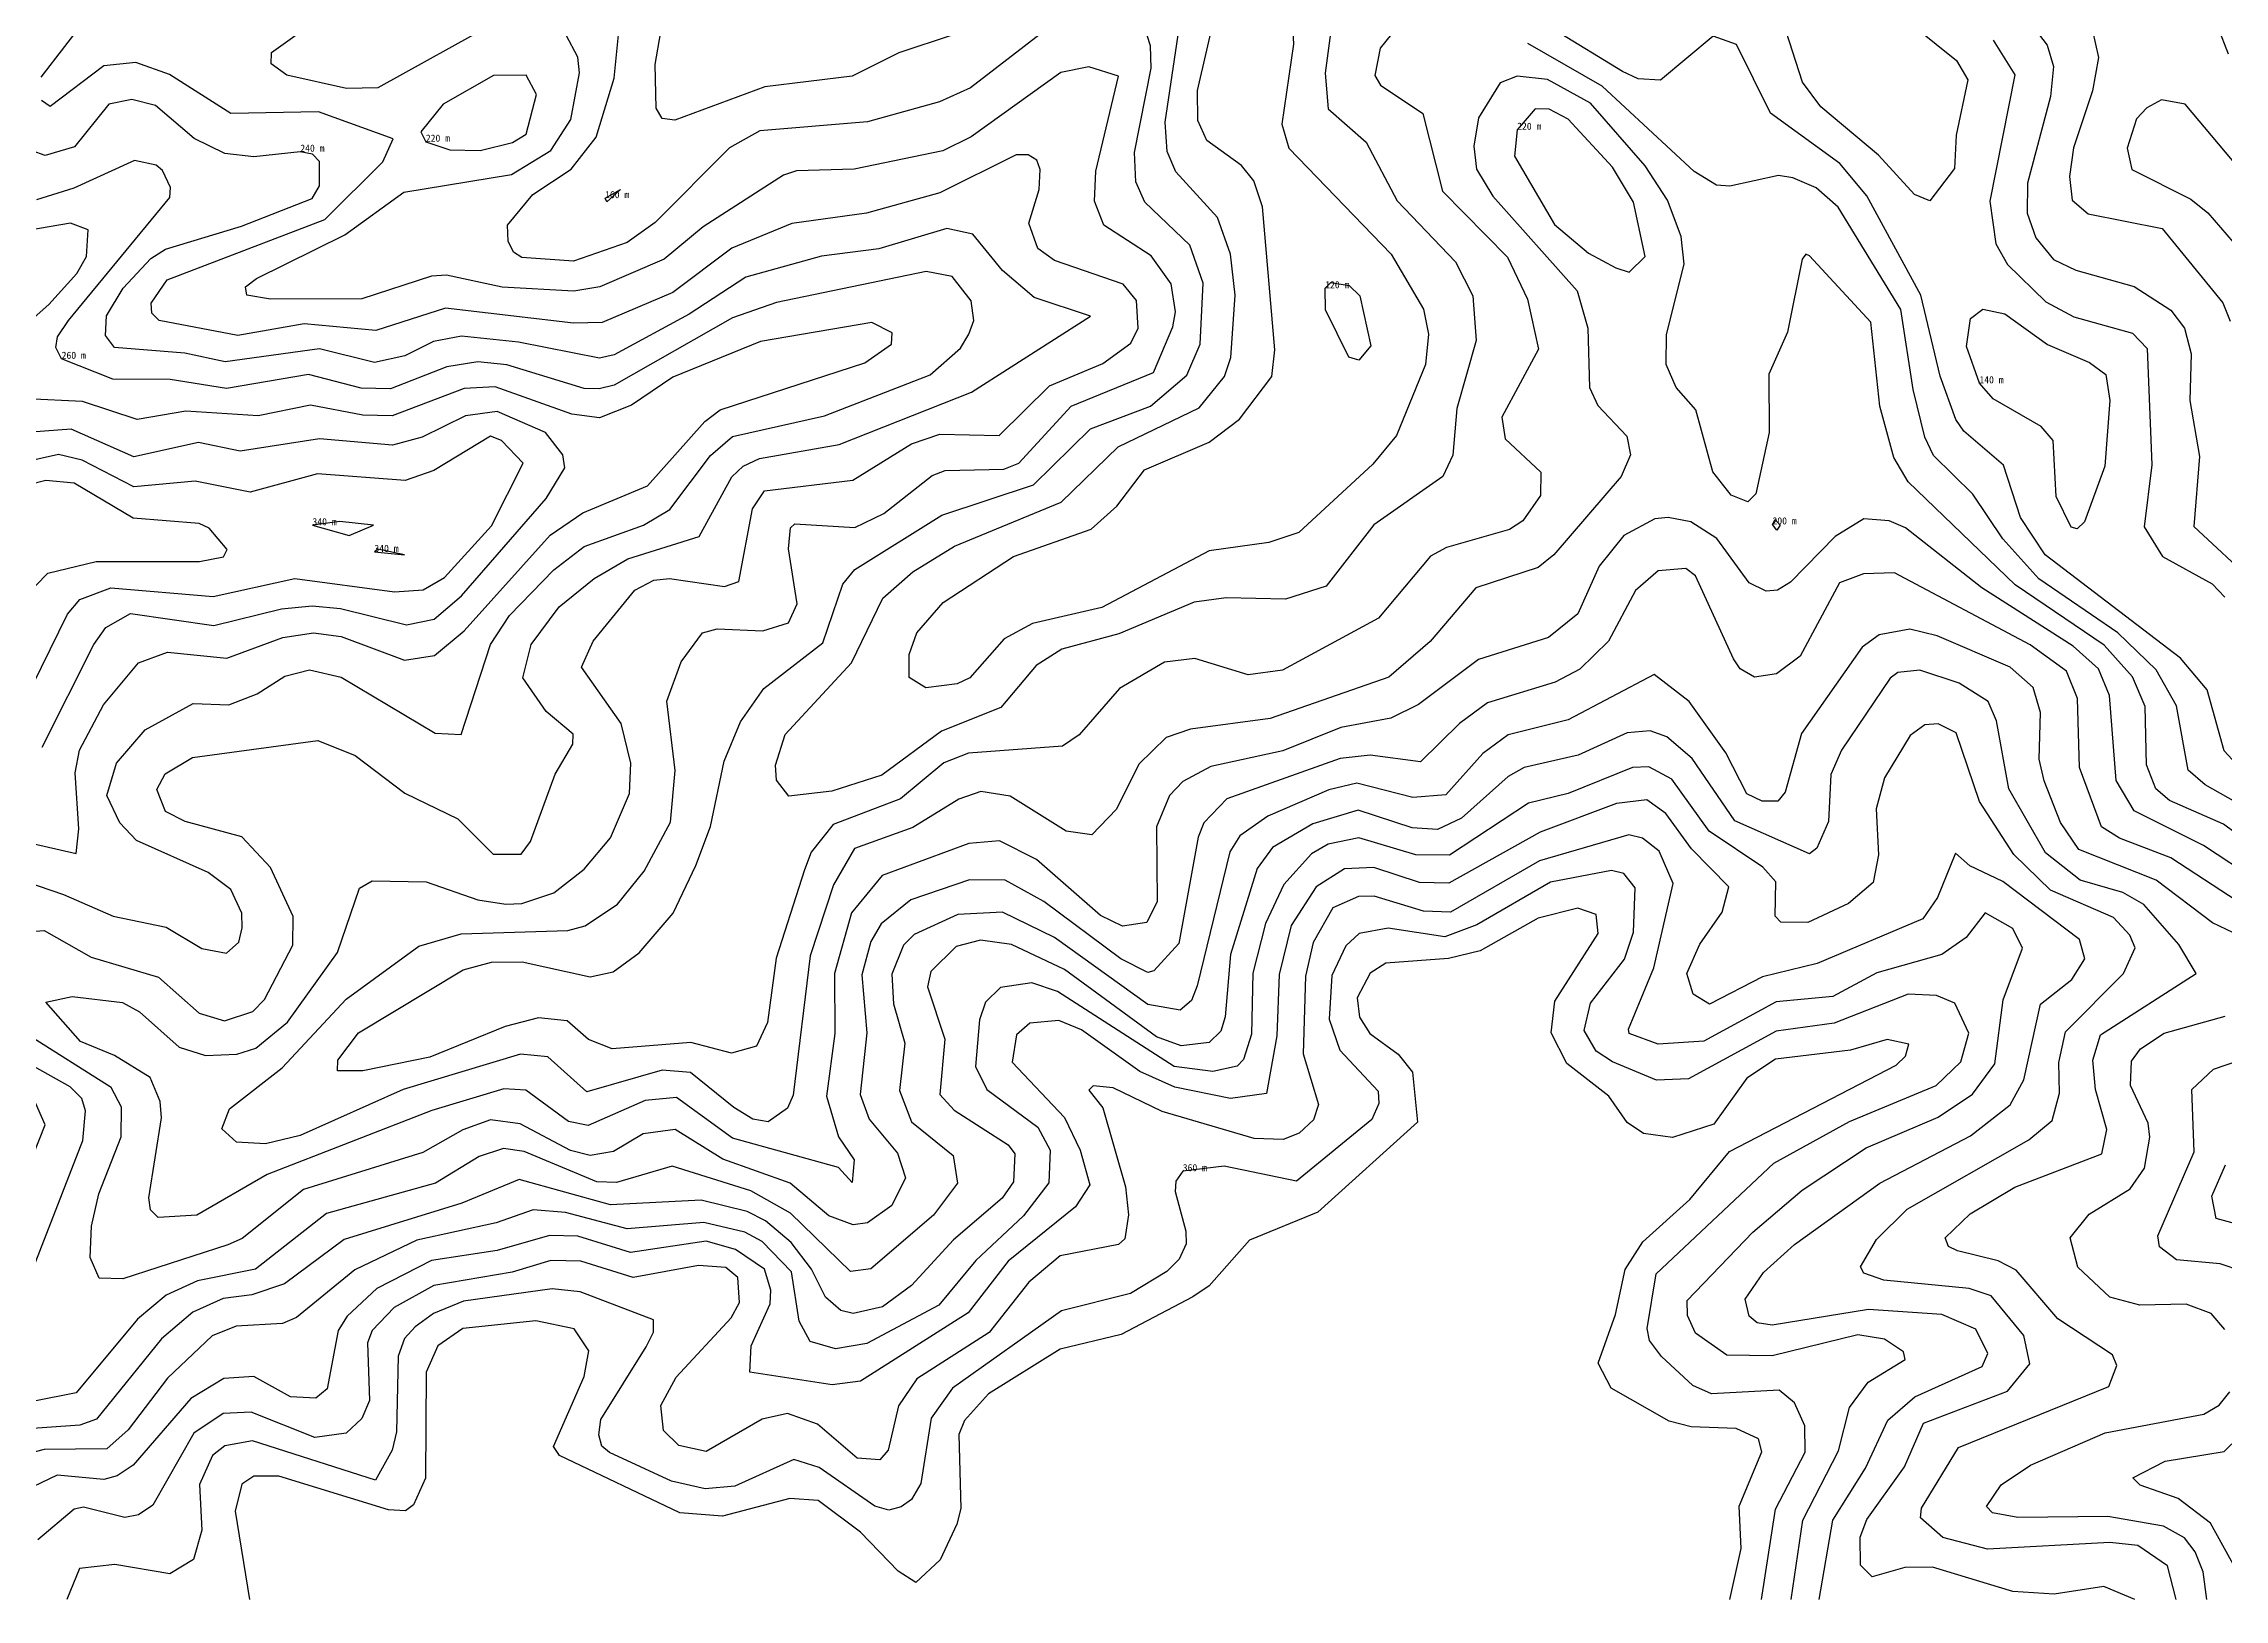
# Model space of a CAD drawing. Extents: x 111 to 2218288, y 28 to 1447839.
# Drawn here: x 110.84488 to 110.86866, y 27.71234 to 27.7293 of the extents above; entities that cross this region are included whole.
import ezdxf

# ---------------------------------------------------------------- set-up
doc = ezdxf.new("R2010")
doc.units = 0
doc.header["$MEASUREMENT"] = 0
for name, color, linetype in [('Contour_Line_Intermediate', 7, 'Continuous'), ('Contour_Line_Major', 7, 'Continuous'), ('Contour_Line_Minor', 7, 'Continuous'), ('FeatureAttribs', 7, 'Continuous')]:
    doc.layers.add(name, color=color, linetype=linetype)
doc.styles.get("Standard").update_dxf_attribs({"font": 'simhei.ttf'})

# ---------------------------------------------------------------- blocks, each defined once
blk = doc.blocks.new('FEATURE')

msp = doc.modelspace()

# ---------------------------------------------------------------- linework, layer by layer
at = {"layer": 'Contour_Line_Intermediate', "color": 36, "true_color": 0x804000}
for points in [[(110.844866, 27.721628, 220), (110.845431, 27.722746, 220), (110.845561, 27.722932, 220), (110.845831, 27.723085, 220), (110.846738, 27.722956, 220), (110.847479, 27.723135, 220), (110.847813, 27.723167, 220), (110.848122, 27.723139, 220), (110.848841, 27.722963, 220), (110.849142, 27.723025, 220), (110.84944, 27.723277, 220), (110.850362, 27.724337, 220), (110.850566, 27.724674, 220), (110.850544, 27.724813, 220), (110.850357, 27.725059, 220), (110.84983, 27.725288, 220), (110.849483, 27.725241, 220), (110.849012, 27.725008, 220), (110.848688, 27.72492, 220), (110.847892, 27.72499, 220), (110.847028, 27.724853, 220), (110.846574, 27.72495, 220), (110.845867, 27.724792, 220), (110.845185, 27.725096, 220), (110.844262, 27.725026, 220)], [(110.867685, 27.71234, 220), (110.867346, 27.712481, 220), (110.866806, 27.712397, 220), (110.866356, 27.712427, 220), (110.865477, 27.712692, 220), (110.865178, 27.712687, 220), (110.86482, 27.712586, 220), (110.864693, 27.712712, 220), (110.864691, 27.71302, 220), (110.864762, 27.71321, 220), (110.865174, 27.713786, 220), (110.865382, 27.714259, 220), (110.866295, 27.714611, 220), (110.866539, 27.714909, 220), (110.866474, 27.715217, 220), (110.866119, 27.715648, 220), (110.86588, 27.715729, 220), (110.864948, 27.715819, 220), (110.864729, 27.715896, 220), (110.864693, 27.715966, 220), (110.864867, 27.716261, 220), (110.865202, 27.716594, 220), (110.866528, 27.717347, 220), (110.866785, 27.717559, 220), (110.866865, 27.717859, 220), (110.866858, 27.718191, 220), (110.86693, 27.718526, 220), (110.867562, 27.719163, 220), (110.867687, 27.719442, 220), (110.867632, 27.719578, 220), (110.867452, 27.719771, 220), (110.866764, 27.720071, 220), (110.866366, 27.720458, 220), (110.865992, 27.721036, 220), (110.865737, 27.721783, 220), (110.865541, 27.721884, 220), (110.865394, 27.72187, 220), (110.865237, 27.721755, 220), (110.864954, 27.721293, 220), (110.864864, 27.720957, 220), (110.86489, 27.720455, 220), (110.864831, 27.720153, 220), (110.864562, 27.719924, 220), (110.864119, 27.719717, 220), (110.863824, 27.71972, 220), (110.863765, 27.719785, 220), (110.863771, 27.72016, 220), (110.86363, 27.720321, 220), (110.863043, 27.720714, 220), (110.862636, 27.721281, 220), (110.862387, 27.721414, 220), (110.862207, 27.721408, 220), (110.861507, 27.721122, 220), (110.861073, 27.721019, 220), (110.860213, 27.72045, 220), (110.859847, 27.720454, 220), (110.859225, 27.720641, 220), (110.858889, 27.720571, 220), (110.858708, 27.720467, 220), (110.858405, 27.720131, 220), (110.858207, 27.719706, 220), (110.858069, 27.719166, 220), (110.858053, 27.7185, 220), (110.857968, 27.718223, 220), (110.857898, 27.718153, 220), (110.857631, 27.718092, 220), (110.857209, 27.718148, 220), (110.85594, 27.718965, 220), (110.855659, 27.719061, 220), (110.855317, 27.71901, 220), (110.855155, 27.718849, 220), (110.855089, 27.718655, 220), (110.855045, 27.718148, 220), (110.855169, 27.717897, 220), (110.855723, 27.717486, 220), (110.85586, 27.717235, 220), (110.855842, 27.71688, 220), (110.855568, 27.716519, 220), (110.855047, 27.716035, 220), (110.854646, 27.715547, 220), (110.85386, 27.71513, 220), (110.853516, 27.715071, 220), (110.853241, 27.71515, 220), (110.85312, 27.715374, 220), (110.853038, 27.71591, 220), (110.852718, 27.716241, 220), (110.852529, 27.716344, 220), (110.852082, 27.716447, 220), (110.851247, 27.716378, 220), (110.850575, 27.716558, 220), (110.850221, 27.716586, 220), (110.849818, 27.716444, 220), (110.848952, 27.716256, 220), (110.848275, 27.715933, 220), (110.84764, 27.715413, 220), (110.847489, 27.715348, 220), (110.846982, 27.715319, 220), (110.84672, 27.715212, 220), (110.846235, 27.714753, 220), (110.845806, 27.714189, 220), (110.845572, 27.71398, 220), (110.84489, 27.713974, 220), (110.844268, 27.713814, 220)]]:
    msp.add_polyline3d(points, dxfattribs=at)
at = {"layer": 'Contour_Line_Major', "color": 36, "true_color": 0x804000}
for points in [[(110.868705, 27.729182, 120), (110.868592, 27.729473, 120), (110.868386, 27.730642, 120), (110.868315, 27.730742, 120), (110.868213, 27.730782, 120), (110.868032, 27.73076, 120), (110.867153, 27.73053, 120), (110.867047, 27.730433, 120), (110.866936, 27.730107, 120), (110.866974, 27.729831, 120), (110.867224, 27.729437, 120), (110.867289, 27.729146, 120), (110.867223, 27.728781, 120), (110.867015, 27.728161, 120), (110.866971, 27.727849, 120), (110.867, 27.727589, 120), (110.867177, 27.727442, 120), (110.867984, 27.727282, 120), (110.868645, 27.72647, 120), (110.868723, 27.72627, 120)], [(110.849841, 27.72954, 120), (110.848528, 27.728815, 120), (110.848185, 27.728806, 120), (110.847537, 27.728951, 120), (110.847365, 27.729077, 120), (110.847367, 27.7292, 120), (110.849119, 27.730453, 120)], [(110.869201, 27.720383, 120), (110.86865, 27.72079, 120), (110.868062, 27.721047, 120), (110.867913, 27.721174, 120), (110.867813, 27.721437, 120), (110.867797, 27.72207, 120), (110.86766, 27.722395, 120), (110.86735, 27.722741, 120), (110.866381, 27.723399, 120), (110.865214, 27.724519, 120), (110.865056, 27.724784, 120), (110.864906, 27.725346, 120), (110.864808, 27.726259, 120), (110.864138, 27.726982, 120), (110.864099, 27.727002, 120), (110.864058, 27.726947, 120), (110.863896, 27.726152, 120), (110.863693, 27.725695, 120), (110.863699, 27.725057, 120), (110.863551, 27.724389, 120), (110.863467, 27.724304, 120), (110.863282, 27.724376, 120), (110.863082, 27.72463, 120), (110.862897, 27.725304, 120), (110.862685, 27.725548, 120), (110.862573, 27.725799, 120), (110.86258, 27.726126, 120), (110.862772, 27.726892, 120), (110.86274, 27.727194, 120), (110.862591, 27.72759, 120), (110.862345, 27.727966, 120), (110.86175, 27.728649, 120), (110.861282, 27.728906, 120), (110.860949, 27.728942, 120), (110.860766, 27.728869, 120), (110.860528, 27.728488, 120), (110.860476, 27.728177, 120), (110.860508, 27.727927, 120), (110.860686, 27.727634, 120), (110.861605, 27.726603, 120), (110.861722, 27.726195, 120), (110.861738, 27.725547, 120), (110.86183, 27.725353, 120), (110.862146, 27.725019, 120), (110.862186, 27.724813, 120), (110.862083, 27.724578, 120), (110.861349, 27.723723, 120), (110.861179, 27.723585, 120), (110.860499, 27.723366, 120), (110.860001, 27.72278, 120), (110.859552, 27.722392, 120), (110.858256, 27.721942, 120), (110.857387, 27.721824, 120), (110.857122, 27.721734, 120), (110.856826, 27.721442, 120), (110.856581, 27.720954, 120), (110.856314, 27.720673, 120), (110.856032, 27.720713, 120), (110.855421, 27.721095, 120), (110.855104, 27.721147, 120), (110.854863, 27.721062, 120), (110.854361, 27.720752, 120), (110.853725, 27.720525, 120), (110.853495, 27.720129, 120), (110.85324, 27.719355, 120), (110.853056, 27.717837, 120), (110.852996, 27.717695, 120), (110.852782, 27.717545, 120), (110.852615, 27.717574, 120), (110.852408, 27.717703, 120), (110.851937, 27.718083, 120), (110.851626, 27.718109, 120), (110.850805, 27.717873, 120), (110.85038, 27.718253, 120), (110.850083, 27.718284, 120), (110.848805, 27.717896, 120), (110.847679, 27.717396, 120), (110.847303, 27.717304, 120), (110.846987, 27.717322, 120), (110.846828, 27.717469, 120), (110.846911, 27.717687, 120), (110.847483, 27.718132, 120), (110.848184, 27.718883, 120), (110.848973, 27.719459, 120), (110.849435, 27.719594, 120), (110.850598, 27.719629, 120), (110.850789, 27.719682, 120), (110.851142, 27.719916, 120), (110.851433, 27.720276, 120), (110.851717, 27.72081, 120), (110.851771, 27.721375, 120), (110.851679, 27.722129, 120), (110.851835, 27.722558, 120), (110.852067, 27.722875, 120), (110.852229, 27.722919, 120), (110.852725, 27.722897, 120), (110.853005, 27.722985, 120), (110.853099, 27.72319, 120), (110.853005, 27.72379, 120), (110.853026, 27.724019, 120), (110.853074, 27.724062, 120), (110.853729, 27.724024, 120), (110.854044, 27.724174, 120), (110.85457, 27.724589, 120), (110.854714, 27.724642, 120), (110.855352, 27.724659, 120), (110.855516, 27.724724, 120), (110.856089, 27.725345, 120), (110.856985, 27.725711, 120), (110.857195, 27.726209, 120), (110.857224, 27.726372, 120), (110.857176, 27.726677, 120), (110.856958, 27.726985, 120), (110.856442, 27.727316, 120), (110.856341, 27.727579, 120), (110.856357, 27.727907, 120), (110.856604, 27.72894, 120), (110.856281, 27.729043, 120), (110.855975, 27.728983, 120), (110.854996, 27.728281, 120), (110.854689, 27.728128, 120), (110.853722, 27.727927, 120), (110.853094, 27.727909, 120), (110.852952, 27.727864, 120), (110.852073, 27.7273, 120), (110.851651, 27.726948, 120), (110.850949, 27.726644, 120), (110.850664, 27.726597, 120), (110.849883, 27.726642, 120), (110.849277, 27.726773, 120), (110.849113, 27.726761, 120), (110.848354, 27.726515, 120), (110.847359, 27.726511, 120), (110.847098, 27.726555, 120), (110.847085, 27.726646, 120), (110.847205, 27.726738, 120), (110.848167, 27.727211, 120), (110.848811, 27.727677, 120), (110.849986, 27.727869, 120), (110.850413, 27.728131, 120), (110.850632, 27.728471, 120), (110.850728, 27.728978, 120), (110.85071, 27.729149, 120), (110.85058, 27.729388, 120)], [(110.863817, 27.724049, 120), (110.863781, 27.723994, 120), (110.863734, 27.724056, 120), (110.863764, 27.724108, 120), (110.863817, 27.724049, 120)]]:
    msp.add_polyline3d(points, dxfattribs=at)
at = {"layer": 'Contour_Line_Minor', "color": 36, "true_color": 0x804000}
for points in [[(110.858477, 27.729934, 60), (110.85851, 27.729292, 60), (110.858385, 27.728418, 60), (110.858461, 27.728155, 60), (110.859575, 27.727001, 60), (110.859928, 27.726401, 60), (110.859984, 27.726129, 60), (110.85995, 27.7258, 60), (110.859633, 27.725026, 60), (110.859376, 27.724713, 60), (110.858569, 27.723967, 60), (110.858244, 27.72386, 60), (110.857591, 27.723769, 60), (110.85642, 27.72315, 60), (110.855666, 27.722977, 60), (110.855355, 27.722809, 60), (110.854981, 27.722384, 60), (110.854845, 27.722318, 60), (110.854504, 27.722275, 60), (110.854321, 27.722388, 60), (110.854322, 27.722639, 60), (110.854404, 27.722875, 60), (110.85469, 27.723204, 60), (110.855459, 27.723708, 60), (110.856307, 27.724006, 60), (110.856585, 27.724255, 60), (110.856887, 27.724651, 60), (110.857592, 27.724954, 60), (110.857921, 27.725202, 60), (110.858275, 27.725667, 60), (110.858308, 27.725958, 60), (110.858175, 27.727518, 60), (110.85808, 27.727801, 60), (110.857943, 27.727968, 60), (110.857565, 27.72824, 60), (110.85747, 27.728457, 60), (110.857464, 27.728784, 60), (110.857759, 27.730062, 60)], [(110.865298, 27.729468, 60), (110.865741, 27.729114, 60), (110.865864, 27.7289, 60), (110.865737, 27.728298, 60), (110.865717, 27.727935, 60), (110.865449, 27.727582, 60), (110.865284, 27.727652, 60), (110.86489, 27.728081, 60), (110.864261, 27.728608, 60), (110.864062, 27.728875, 60), (110.86367, 27.730095, 60)], [(110.866378, 27.729741, 100), (110.866729, 27.729279, 100), (110.866798, 27.729048, 100), (110.866765, 27.72872, 100), (110.866516, 27.727774, 100), (110.86651, 27.727447, 100), (110.866607, 27.727178, 100), (110.866799, 27.726943, 100), (110.867043, 27.726826, 100), (110.867678, 27.726648, 100), (110.868076, 27.726392, 100), (110.868227, 27.726195, 100), (110.868299, 27.725914, 100), (110.868286, 27.725408, 100), (110.868389, 27.724798, 100), (110.868329, 27.724033, 100), (110.868995, 27.723414, 100)], [(110.844856, 27.728929, 140), (110.845373, 27.7296, 140)], [(110.85958, 27.7294, 100), (110.859458, 27.729247, 100), (110.8594, 27.72895, 100), (110.85946, 27.728842, 100), (110.859922, 27.728534, 100), (110.860137, 27.727689, 100), (110.860844, 27.726968, 100), (110.861064, 27.726511, 100), (110.861181, 27.725966, 100), (110.860782, 27.725225, 100), (110.860821, 27.72499, 100), (110.86121, 27.724625, 100), (110.861204, 27.72437, 100), (110.861013, 27.724095, 100), (110.860865, 27.724001, 100), (110.86018, 27.723806, 100), (110.860006, 27.723711, 100), (110.85944, 27.723036, 100), (110.858392, 27.722466, 100), (110.858017, 27.722416, 100), (110.857437, 27.722594, 100), (110.857104, 27.722555, 100), (110.856614, 27.722267, 100), (110.856175, 27.721762, 100), (110.855992, 27.721638, 100), (110.854968, 27.721562, 100), (110.854698, 27.721458, 100), (110.854226, 27.721065, 100), (110.853492, 27.720787, 100), (110.853252, 27.720484, 100), (110.85318, 27.72029, 100), (110.852869, 27.719329, 100), (110.852778, 27.718629, 100), (110.852658, 27.71837, 100), (110.852384, 27.718294, 100), (110.85194, 27.718411, 100), (110.851083, 27.718339, 100), (110.850824, 27.718443, 100), (110.850591, 27.718646, 100), (110.850279, 27.71868, 100), (110.849917, 27.718584, 100), (110.849094, 27.71825, 100), (110.848365, 27.718099, 100), (110.848087, 27.718102, 100), (110.84809, 27.718216, 100), (110.848317, 27.718515, 100), (110.849459, 27.719202, 100), (110.849766, 27.719284, 100), (110.850103, 27.71929, 100), (110.850842, 27.719126, 100), (110.851094, 27.719181, 100), (110.851378, 27.719386, 100), (110.851748, 27.719821, 100), (110.851995, 27.720337, 100), (110.852153, 27.720764, 100), (110.852304, 27.721477, 100), (110.852482, 27.721906, 100), (110.852735, 27.722266, 100), (110.85338, 27.722767, 100), (110.853598, 27.723405, 100), (110.853728, 27.723563, 100), (110.854678, 27.724157, 100), (110.855677, 27.724486, 100), (110.856299, 27.725097, 100), (110.856953, 27.725344, 100), (110.85735, 27.725684, 100), (110.857494, 27.726022, 100), (110.857527, 27.726686, 100), (110.857382, 27.7271, 100), (110.856891, 27.727567, 100), (110.856792, 27.72779, 100), (110.856778, 27.728109, 100), (110.856961, 27.729027, 100), (110.856953, 27.729271, 100), (110.856882, 27.729487, 100)], [(110.855842, 27.729472, 100), (110.854988, 27.728814, 100), (110.854653, 27.728662, 100), (110.853865, 27.728444, 100), (110.852693, 27.728346, 100), (110.852363, 27.72816, 100), (110.851553, 27.727345, 100), (110.851245, 27.72713, 100), (110.85066, 27.726926, 100), (110.850097, 27.726966, 100), (110.850006, 27.727022, 100), (110.849948, 27.727143, 100), (110.849943, 27.727319, 100), (110.850219, 27.727652, 100), (110.850636, 27.727929, 100), (110.850908, 27.728275, 100), (110.851105, 27.728919, 100), (110.851168, 27.729536, 100)], [(110.858945, 27.729627, 80), (110.858856, 27.728976, 80), (110.858889, 27.728587, 80), (110.859304, 27.728222, 80), (110.859642, 27.727583, 80), (110.860277, 27.726917, 80), (110.860466, 27.726547, 80), (110.860504, 27.726059, 80), (110.860291, 27.725321, 80), (110.860249, 27.72481, 80), (110.860138, 27.724579, 80), (110.859386, 27.724052, 80), (110.858868, 27.723383, 80), (110.858423, 27.723242, 80), (110.857777, 27.723257, 80), (110.85743, 27.723209, 80), (110.856608, 27.722863, 80), (110.855987, 27.722698, 80), (110.855704, 27.722519, 80), (110.855322, 27.722061, 80), (110.854672, 27.721802, 80), (110.854023, 27.721324, 80), (110.853478, 27.721149, 80), (110.853008, 27.721096, 80), (110.852873, 27.721269, 80), (110.852863, 27.721434, 80), (110.852969, 27.721768, 80), (110.853693, 27.722547, 80), (110.854034, 27.723251, 80), (110.854361, 27.72354, 80), (110.854815, 27.723819, 80), (110.855977, 27.724299, 80), (110.8566, 27.7249, 80), (110.857482, 27.725326, 80), (110.857759, 27.72567, 80), (110.857827, 27.725875, 80), (110.857874, 27.726554, 80), (110.857824, 27.727001, 80), (110.857682, 27.727402, 80), (110.857228, 27.727899, 80), (110.857134, 27.728122, 80), (110.857113, 27.728439, 80), (110.857266, 27.729466, 80)], [(110.868791, 27.721446, 80), (110.868658, 27.721587, 80), (110.868474, 27.722252, 80), (110.868181, 27.7226, 80), (110.866708, 27.723725, 80), (110.866437, 27.724133, 80), (110.866254, 27.724702, 80), (110.86582, 27.725071, 80), (110.865733, 27.7252, 80), (110.865562, 27.725672, 80), (110.865351, 27.726554, 80), (110.864763, 27.727636, 80), (110.864468, 27.72799, 80), (110.863713, 27.72854, 80), (110.863343, 27.729285, 80), (110.863089, 27.729379, 80), (110.862512, 27.728898, 80), (110.86227, 27.728913, 80), (110.862098, 27.728991, 80), (110.861361, 27.729444, 80)], [(110.854801, 27.729393, 80), (110.85421, 27.729195, 80), (110.853698, 27.728941, 80), (110.852748, 27.728826, 80), (110.851767, 27.728461, 80), (110.851627, 27.72848, 80), (110.851563, 27.728591, 80), (110.85155, 27.729067, 80), (110.851615, 27.729423, 80)], [(110.868955, 27.720935, 100), (110.868451, 27.721217, 100), (110.868266, 27.721378, 100), (110.868139, 27.722078, 100), (110.867916, 27.72247, 100), (110.867498, 27.722875, 100), (110.866639, 27.723463, 100), (110.866244, 27.723898, 100), (110.865919, 27.724387, 100), (110.865491, 27.724807, 100), (110.865394, 27.725006, 100), (110.865268, 27.725525, 100), (110.865133, 27.726399, 100), (110.86445, 27.727515, 100), (110.864212, 27.727723, 100), (110.863955, 27.727834, 100), (110.863798, 27.72786, 100), (110.863268, 27.727742, 100), (110.863122, 27.727752, 100), (110.862879, 27.727901, 100), (110.861876, 27.728833, 100), (110.861067, 27.729296, 100)], [(110.866141, 27.729333, 80), (110.866378, 27.728956, 80), (110.866103, 27.727579, 80), (110.866171, 27.727114, 80), (110.866298, 27.726889, 80), (110.866715, 27.726482, 80), (110.867018, 27.726318, 80), (110.867659, 27.726139, 80), (110.867821, 27.725973, 80), (110.867872, 27.724706, 80), (110.867785, 27.724029, 80), (110.867985, 27.723705, 80), (110.868529, 27.723408, 80), (110.868667, 27.723265, 80)], [(110.869017, 27.720172, 140), (110.868435, 27.720556, 140), (110.867679, 27.720936, 140), (110.867483, 27.721266, 140), (110.86741, 27.722192, 140), (110.867287, 27.722482, 140), (110.867012, 27.72273, 140), (110.866016, 27.723365, 140), (110.865183, 27.72402, 140), (110.865006, 27.724096, 140), (110.864729, 27.724117, 140), (110.864416, 27.723926, 140), (110.863931, 27.723428, 140), (110.863789, 27.723339, 140), (110.863664, 27.723329, 140), (110.863481, 27.723421, 140), (110.863127, 27.723904, 140), (110.862842, 27.724084, 140), (110.862597, 27.724132, 140), (110.862451, 27.724118, 140), (110.862115, 27.723936, 140), (110.861843, 27.723602, 140), (110.861613, 27.72308, 140), (110.86129, 27.722825, 140), (110.860527, 27.722585, 140), (110.859873, 27.722093, 140), (110.859572, 27.721945, 140), (110.859027, 27.721844, 140), (110.858394, 27.721588, 140), (110.857609, 27.721418, 140), (110.857304, 27.721253, 140), (110.857159, 27.721103, 140), (110.857016, 27.720759, 140), (110.857026, 27.719946, 140), (110.856913, 27.719718, 140), (110.856648, 27.719679, 140), (110.856408, 27.719795, 140), (110.85571, 27.720403, 140), (110.855307, 27.720606, 140), (110.854971, 27.720578, 140), (110.854028, 27.72023, 140), (110.853693, 27.719824, 140), (110.853505, 27.71916, 140), (110.853511, 27.718506, 140), (110.85342, 27.717825, 140), (110.853552, 27.717383, 140), (110.85372, 27.717132, 140), (110.853698, 27.716885, 140), (110.853551, 27.717046, 140), (110.852395, 27.717368, 140), (110.851784, 27.717811, 140), (110.851443, 27.717779, 140), (110.850822, 27.717504, 140), (110.850605, 27.717549, 140), (110.850142, 27.717891, 140), (110.849903, 27.717906, 140), (110.849118, 27.717668, 140), (110.847321, 27.716971, 140), (110.846554, 27.716528, 140), (110.846131, 27.716502, 140), (110.84605, 27.716587, 140), (110.846031, 27.716716, 140), (110.846169, 27.71759, 140), (110.846154, 27.717766, 140), (110.846046, 27.718027, 140), (110.845658, 27.718267, 140), (110.845285, 27.718419, 140), (110.844909, 27.718849, 140), (110.845193, 27.718912, 140), (110.845742, 27.718844, 140), (110.845928, 27.718743, 140), (110.846362, 27.718359, 140), (110.84665, 27.718269, 140), (110.84699, 27.718284, 140), (110.847197, 27.718348, 140), (110.847543, 27.718633, 140), (110.848086, 27.719389, 140), (110.848328, 27.720091, 140), (110.848466, 27.720172, 140), (110.849055, 27.720162, 140), (110.849618, 27.719964, 140), (110.849923, 27.719919, 140), (110.850099, 27.719924, 140), (110.850446, 27.72004, 140), (110.850779, 27.720299, 140), (110.851063, 27.720639, 140), (110.851273, 27.721122, 140), (110.851286, 27.721455, 140), (110.851181, 27.721885, 140), (110.850748, 27.722502, 140), (110.850875, 27.722783, 140), (110.851331, 27.723339, 140), (110.851536, 27.72345, 140), (110.851707, 27.723466, 140), (110.852308, 27.72338, 140), (110.852464, 27.723434, 140), (110.852611, 27.724226, 140), (110.852742, 27.724423, 140), (110.853705, 27.724537, 140), (110.854345, 27.724934, 140), (110.854654, 27.72504, 140), (110.855304, 27.725025, 140), (110.855852, 27.725567, 140), (110.856433, 27.72581, 140), (110.856738, 27.72603, 140), (110.856818, 27.726195, 140), (110.856798, 27.726497, 140), (110.856655, 27.726676, 140), (110.855907, 27.726934, 140), (110.855725, 27.727062, 140), (110.855627, 27.72734, 140), (110.85574, 27.727705, 140), (110.855749, 27.727926, 140), (110.855712, 27.728026, 140), (110.855619, 27.728083, 140), (110.855489, 27.728083, 140), (110.854654, 27.727671, 140), (110.853854, 27.727449, 140), (110.853043, 27.727334, 140), (110.852389, 27.727067, 140), (110.851744, 27.726583, 140), (110.850972, 27.726257, 140), (110.85066, 27.726249, 140), (110.849264, 27.726412, 140), (110.848506, 27.72617, 140), (110.847725, 27.726242, 140), (110.847002, 27.726114, 140), (110.846144, 27.726279, 140), (110.846065, 27.726357, 140), (110.846056, 27.726469, 140), (110.846231, 27.726722, 140), (110.847951, 27.72738, 140), (110.848581, 27.728007, 140), (110.848694, 27.728257, 140), (110.847882, 27.728551, 140), (110.846924, 27.728534, 140), (110.846255, 27.72896, 140), (110.845889, 27.72909, 140), (110.845541, 27.729054, 140), (110.844954, 27.72861, 140), (110.844862, 27.728676, 140)], [(110.850259, 27.728743, 140), (110.850144, 27.728953, 140), (110.849787, 27.72895, 140), (110.84924, 27.728637, 140), (110.848996, 27.728336, 140), (110.849051, 27.728227, 140), (110.849312, 27.728137, 140), (110.849644, 27.72813, 140), (110.849996, 27.728217, 140), (110.850145, 27.728311, 140), (110.850259, 27.728743, 140)], [(110.844597, 27.719609, 160), (110.84489, 27.719629, 160), (110.845403, 27.719338, 160), (110.846137, 27.71912, 160), (110.846578, 27.718728, 160), (110.846857, 27.718645, 160), (110.847166, 27.718749, 160), (110.847292, 27.71888, 160), (110.8476, 27.719469, 160), (110.847606, 27.719783, 160), (110.847358, 27.720316, 160), (110.847045, 27.720651, 160), (110.846428, 27.720818, 160), (110.846214, 27.720927, 160), (110.846119, 27.721168, 160), (110.846207, 27.721336, 160), (110.846506, 27.721516, 160), (110.847875, 27.721701, 160), (110.848282, 27.721538, 160), (110.848823, 27.721127, 160), (110.849399, 27.720846, 160), (110.849784, 27.720464, 160), (110.850089, 27.720462, 160), (110.850192, 27.720601, 160), (110.850461, 27.721334, 160), (110.850652, 27.72166, 160), (110.850659, 27.721771, 160), (110.850362, 27.722018, 160), (110.850109, 27.722385, 160), (110.850198, 27.722746, 160), (110.850506, 27.723157, 160), (110.850887, 27.723468, 160), (110.851254, 27.723681, 160), (110.852031, 27.723925, 160), (110.852387, 27.724575, 160), (110.85251, 27.724692, 160), (110.85269, 27.724774, 160), (110.853558, 27.724928, 160), (110.855001, 27.725497, 160), (110.856299, 27.726325, 160), (110.855683, 27.726528, 160), (110.855337, 27.726823, 160), (110.855015, 27.727221, 160), (110.854732, 27.727281, 160), (110.853989, 27.72706, 160), (110.853366, 27.72698, 160), (110.852541, 27.726752, 160), (110.851922, 27.726346, 160), (110.851103, 27.725905, 160), (110.850945, 27.725868, 160), (110.850061, 27.726043, 160), (110.849441, 27.726107, 160), (110.849134, 27.72605, 160), (110.848822, 27.725893, 160), (110.84849, 27.725819, 160), (110.847891, 27.725968, 160), (110.846864, 27.725828, 160), (110.846424, 27.725922, 160), (110.845656, 27.725985, 160), (110.845559, 27.726115, 160), (110.845568, 27.726331, 160), (110.845752, 27.72663, 160), (110.846053, 27.726954, 160), (110.846211, 27.727056, 160), (110.847042, 27.727305, 160), (110.847812, 27.727609, 160), (110.84789, 27.727745, 160), (110.847893, 27.728012, 160), (110.847814, 27.728093, 160), (110.847682, 27.728118, 160), (110.847175, 27.728063, 160), (110.84686, 27.728098, 160), (110.846526, 27.728263, 160), (110.846104, 27.728623, 160), (110.845846, 27.728689, 160), (110.845595, 27.728635, 160), (110.84522, 27.728171, 160), (110.8449, 27.728078, 160), (110.844757, 27.728128, 160)], [(110.862345, 27.726977, 140), (110.86222, 27.727568, 140), (110.861991, 27.727948, 140), (110.861506, 27.728474, 140), (110.861299, 27.728583, 140), (110.861146, 27.728584, 140), (110.86095, 27.728357, 140), (110.860922, 27.728069, 140), (110.861358, 27.727326, 140), (110.861727, 27.727012, 140), (110.862026, 27.726854, 140), (110.862171, 27.726807, 140), (110.862345, 27.726977, 140)], [(110.868886, 27.727862, 140), (110.868235, 27.728635, 140), (110.867976, 27.728685, 140), (110.867817, 27.728598, 140), (110.867704, 27.728477, 140), (110.8676, 27.728157, 140), (110.867652, 27.727926, 140), (110.868295, 27.727601, 140), (110.868479, 27.727453, 140), (110.869171, 27.726654, 140)], [(110.843568, 27.720544, 180), (110.8451, 27.720021, 180), (110.845642, 27.719787, 180), (110.84622, 27.719667, 180), (110.846609, 27.719434, 180), (110.846877, 27.719382, 180), (110.847012, 27.719502, 180), (110.847049, 27.719658, 180), (110.847043, 27.71982, 180), (110.846923, 27.720077, 180), (110.846678, 27.720262, 180), (110.845896, 27.72061, 180), (110.845716, 27.720803, 180), (110.845573, 27.721101, 180), (110.845677, 27.721453, 180), (110.845992, 27.721816, 180), (110.846513, 27.722103, 180), (110.846902, 27.72209, 180), (110.847212, 27.722209, 180), (110.847515, 27.722401, 180), (110.847783, 27.722471, 180), (110.848129, 27.722393, 180), (110.849151, 27.721781, 180), (110.849436, 27.721768, 180), (110.849757, 27.722747, 180), (110.849962, 27.723063, 180), (110.850445, 27.723561, 180), (110.850779, 27.723816, 180), (110.851425, 27.724049, 180), (110.85171, 27.724219, 180), (110.852153, 27.724807, 180), (110.852394, 27.725014, 180), (110.853399, 27.725238, 180), (110.854549, 27.725688, 180), (110.85488, 27.725977, 180), (110.854973, 27.72613, 180), (110.855026, 27.726279, 180), (110.854996, 27.726492, 180), (110.85479, 27.726759, 180), (110.854508, 27.726813, 180), (110.852874, 27.726476, 180), (110.852395, 27.726309, 180), (110.851103, 27.725572, 180), (110.850941, 27.725534, 180), (110.850779, 27.725539, 180), (110.849934, 27.725797, 180), (110.849618, 27.725828, 180), (110.849281, 27.725772, 180), (110.848666, 27.725532, 180), (110.848346, 27.725541, 180), (110.847773, 27.72569, 180), (110.846877, 27.725537, 180), (110.846264, 27.725637, 180), (110.845638, 27.725638, 180), (110.84508, 27.725861, 180), (110.845016, 27.725983, 180), (110.845035, 27.726101, 180), (110.845154, 27.72628, 180), (110.84626, 27.727618, 180), (110.846268, 27.727728, 180), (110.84618, 27.727912, 180), (110.846111, 27.727973, 180), (110.845874, 27.728021, 180), (110.845213, 27.72772, 180), (110.844805, 27.727592, 180)], [(110.851175, 27.727708, 80), (110.851025, 27.727573, 80), (110.851005, 27.727612, 80), (110.851175, 27.727708, 80)], [(110.84439, 27.72597, 200), (110.844942, 27.726454, 200), (110.845244, 27.72679, 200), (110.845351, 27.726977, 200), (110.845371, 27.727268, 200), (110.845178, 27.727339, 200), (110.844479, 27.727221, 200)], [(110.859353, 27.726001, 40), (110.859225, 27.725847, 40), (110.859115, 27.725879, 40), (110.85886, 27.726395, 40), (110.858857, 27.72663, 40), (110.858919, 27.726693, 40), (110.85912, 27.72666, 40), (110.859235, 27.726547, 40), (110.859353, 27.726001, 40)], [(110.867412, 27.725405, 60), (110.867358, 27.724692, 60), (110.867136, 27.724084, 60), (110.867057, 27.724007, 60), (110.866992, 27.724026, 60), (110.866828, 27.724362, 60), (110.866794, 27.724971, 60), (110.866665, 27.725125, 60), (110.866139, 27.725423, 60), (110.86599, 27.725594, 60), (110.86585, 27.725994, 60), (110.865894, 27.726301, 60), (110.866026, 27.726402, 60), (110.866269, 27.726351, 60), (110.866733, 27.726018, 60), (110.867191, 27.72582, 60), (110.867369, 27.725689, 60), (110.867412, 27.725405, 60)], [(110.844587, 27.720618, 200), (110.845238, 27.720471, 200), (110.845269, 27.720738, 200), (110.845227, 27.721348, 200), (110.845273, 27.721597, 200), (110.845538, 27.722089, 200), (110.845919, 27.722547, 200), (110.846236, 27.722663, 200), (110.846881, 27.722599, 200), (110.847492, 27.722822, 200), (110.847825, 27.722874, 200), (110.848129, 27.722835, 200), (110.848818, 27.722578, 200), (110.849146, 27.722628, 200), (110.849469, 27.722898, 200), (110.850408, 27.723939, 200), (110.850764, 27.724183, 200), (110.851469, 27.724476, 200), (110.852093, 27.725178, 200), (110.852261, 27.725304, 200), (110.853838, 27.725817, 200), (110.854129, 27.726019, 200), (110.854137, 27.726144, 200), (110.853915, 27.726258, 200), (110.852701, 27.726049, 200), (110.851745, 27.72566, 200), (110.851294, 27.725354, 200), (110.850946, 27.725216, 200), (110.850644, 27.725257, 200), (110.849808, 27.725557, 200), (110.849469, 27.725537, 200), (110.848683, 27.72524, 200), (110.848363, 27.725246, 200), (110.847795, 27.725356, 200), (110.847221, 27.725239, 200), (110.846435, 27.725289, 200), (110.845902, 27.725201, 200), (110.845307, 27.725395, 200), (110.844699, 27.725423, 200)], [(110.844578, 27.721923, 240), (110.845143, 27.723078, 240), (110.84528, 27.723237, 240), (110.845616, 27.723366, 240), (110.846732, 27.723271, 240), (110.847623, 27.723465, 240), (110.848709, 27.72332, 240), (110.849023, 27.723343, 240), (110.849253, 27.723479, 240), (110.849767, 27.724039, 240), (110.850112, 27.724725, 240), (110.849875, 27.724971, 240), (110.849757, 27.725017, 240), (110.849139, 27.724645, 240), (110.848824, 27.724536, 240), (110.847869, 27.724608, 240), (110.847136, 27.724406, 240), (110.846535, 27.724527, 240), (110.845867, 27.724465, 240), (110.845305, 27.724757, 240), (110.845047, 27.724819, 240), (110.844296, 27.72465, 240)], [(110.844798, 27.723389, 260), (110.84493, 27.723523, 260), (110.845457, 27.723653, 260), (110.846583, 27.723651, 260), (110.846844, 27.723702, 260), (110.846886, 27.723783, 260), (110.846687, 27.724016, 260), (110.84658, 27.724067, 260), (110.84586, 27.724126, 260), (110.845216, 27.724506, 260), (110.844908, 27.724535, 260), (110.844162, 27.724346, 260)], [(110.848482, 27.724049, 260), (110.848114, 27.724089, 260), (110.847815, 27.724047, 260), (110.848214, 27.723934, 260), (110.848482, 27.724049, 260)], [(110.84882, 27.723726, 260), (110.848526, 27.723788, 260), (110.84849, 27.723756, 260), (110.84882, 27.723726, 260)], [(110.868801, 27.719951, 160), (110.868077, 27.720421, 160), (110.867516, 27.720635, 160), (110.86732, 27.720761, 160), (110.867082, 27.721407, 160), (110.867059, 27.722158, 160), (110.866941, 27.722455, 160), (110.866542, 27.722744, 160), (110.865065, 27.72353, 160), (110.864725, 27.723519, 160), (110.864463, 27.723421, 160), (110.864035, 27.722619, 160), (110.863777, 27.722426, 160), (110.863538, 27.722392, 160), (110.863382, 27.722481, 160), (110.863309, 27.722591, 160), (110.862895, 27.723497, 160), (110.862791, 27.723576, 160), (110.862486, 27.723549, 160), (110.86224, 27.723335, 160), (110.861946, 27.722784, 160), (110.861634, 27.722477, 160), (110.861366, 27.722337, 160), (110.860627, 27.72211, 160), (110.860321, 27.721886, 160), (110.859897, 27.721467, 160), (110.859348, 27.721541, 160), (110.85902, 27.721506, 160), (110.857784, 27.721066, 160), (110.857532, 27.720803, 160), (110.857471, 27.720647, 160), (110.857262, 27.71949, 160), (110.856988, 27.719189, 160), (110.856923, 27.719174, 160), (110.856627, 27.71932, 160), (110.855788, 27.719946, 160), (110.855366, 27.720178, 160), (110.854978, 27.720183, 160), (110.85434, 27.719963, 160), (110.854015, 27.719702, 160), (110.853904, 27.719512, 160), (110.853803, 27.719148, 160), (110.853858, 27.718516, 160), (110.853785, 27.717843, 160), (110.853885, 27.717573, 160), (110.854194, 27.717204, 160), (110.854281, 27.716933, 160), (110.854132, 27.716632, 160), (110.853867, 27.716444, 160), (110.853711, 27.716422, 160), (110.853444, 27.71652, 160), (110.853023, 27.716875, 160), (110.852289, 27.717138, 160), (110.851769, 27.71746, 160), (110.851422, 27.717415, 160), (110.851098, 27.717223, 160), (110.850841, 27.717179, 160), (110.850628, 27.717231, 160), (110.850081, 27.717524, 160), (110.849756, 27.717568, 160), (110.849454, 27.717458, 160), (110.84902, 27.717209, 160), (110.847718, 27.716807, 160), (110.84705, 27.716275, 160), (110.846891, 27.716203, 160), (110.845749, 27.715833, 160), (110.845489, 27.715842, 160), (110.845391, 27.716066, 160), (110.845406, 27.716407, 160), (110.845486, 27.716761, 160), (110.84573, 27.717382, 160), (110.845733, 27.717706, 160), (110.84562, 27.717919, 160), (110.844699, 27.718502, 160)], [(110.868989, 27.719497, 180), (110.86853, 27.719714, 180), (110.867916, 27.720178, 180), (110.867074, 27.720513, 180), (110.866874, 27.720809, 180), (110.866698, 27.72126, 180), (110.866643, 27.721497, 180), (110.866658, 27.722005, 180), (110.866578, 27.722279, 180), (110.866326, 27.722499, 180), (110.86553, 27.722841, 180), (110.865233, 27.722913, 180), (110.864896, 27.722851, 180), (110.864711, 27.722718, 180), (110.864051, 27.721778, 180), (110.863873, 27.721139, 180), (110.863794, 27.721041, 180), (110.863623, 27.72104, 180), (110.863453, 27.72112, 180), (110.863225, 27.721565, 180), (110.862827, 27.722126, 180), (110.862444, 27.72242, 180), (110.861508, 27.721925, 180), (110.860851, 27.721762, 180), (110.860575, 27.721558, 180), (110.860171, 27.72111, 180), (110.859811, 27.72108, 180), (110.859201, 27.721236, 180), (110.858897, 27.721163, 180), (110.85823, 27.720876, 180), (110.857927, 27.720663, 180), (110.857816, 27.720487, 180), (110.85746, 27.719027, 180), (110.857399, 27.718867, 180), (110.857277, 27.718761, 180), (110.856922, 27.718822, 180), (110.855907, 27.719555, 180), (110.855339, 27.719831, 180), (110.854853, 27.719803, 180), (110.854376, 27.719588, 180), (110.854258, 27.719469, 180), (110.854132, 27.719153, 180), (110.85415, 27.718831, 180), (110.854272, 27.718404, 180), (110.854214, 27.717887, 180), (110.854347, 27.717544, 180), (110.854801, 27.717178, 180), (110.854849, 27.716875, 180), (110.854586, 27.716529, 180), (110.853903, 27.715943, 180), (110.853681, 27.715912, 180), (110.853026, 27.71655, 180), (110.852593, 27.716794, 180), (110.851736, 27.717061, 180), (110.85113, 27.716884, 180), (110.850916, 27.716892, 180), (110.850123, 27.717221, 180), (110.849899, 27.717253, 180), (110.849634, 27.717166, 180), (110.849155, 27.716877, 180), (110.847967, 27.716546, 180), (110.847192, 27.715941, 180), (110.846562, 27.715813, 180), (110.846221, 27.715657, 180), (110.845907, 27.715393, 180), (110.84524, 27.714591, 180), (110.844779, 27.714499, 180)], [(110.868135, 27.71234, 200), (110.868042, 27.712706, 200), (110.867718, 27.712927, 200), (110.867411, 27.712962, 200), (110.866079, 27.712888, 200), (110.865591, 27.713013, 200), (110.865348, 27.713229, 200), (110.865358, 27.713333, 200), (110.865764, 27.713995, 200), (110.8674, 27.714659, 200), (110.867489, 27.714889, 200), (110.867442, 27.715004, 200), (110.866844, 27.715398, 200), (110.866392, 27.715929, 200), (110.866194, 27.716031, 200), (110.865752, 27.716139, 200), (110.865654, 27.716186, 200), (110.865618, 27.71628, 200), (110.865889, 27.716541, 200), (110.866375, 27.716834, 200), (110.867324, 27.717197, 200), (110.86738, 27.717461, 200), (110.867255, 27.717897, 200), (110.867227, 27.718216, 200), (110.867311, 27.718492, 200), (110.868354, 27.719161, 200), (110.868165, 27.719478, 200), (110.867784, 27.719915, 200), (110.867553, 27.720045, 200), (110.867087, 27.720179, 200), (110.86671, 27.720475, 200), (110.866311, 27.721176, 200), (110.866176, 27.721915, 200), (110.866087, 27.722127, 200), (110.865769, 27.722326, 200), (110.865339, 27.722469, 200), (110.865099, 27.722442, 200), (110.865017, 27.72238, 200), (110.864486, 27.721596, 200), (110.864372, 27.721329, 200), (110.864345, 27.720817, 200), (110.864219, 27.720528, 200), (110.864138, 27.720465, 200), (110.863323, 27.720826, 200), (110.862857, 27.721506, 200), (110.862582, 27.721742, 200), (110.8624, 27.721808, 200), (110.86215, 27.721785, 200), (110.861616, 27.72154, 200), (110.861027, 27.721406, 200), (110.860853, 27.72131, 200), (110.860345, 27.720853, 200), (110.860081, 27.720731, 200), (110.859807, 27.720751, 200), (110.859216, 27.720942, 200), (110.858722, 27.720794, 200), (110.858281, 27.720534, 200), (110.858116, 27.720306, 200), (110.857826, 27.719368, 200), (110.857768, 27.718688, 200), (110.857719, 27.718534, 200), (110.857593, 27.71841, 200), (110.857285, 27.718375, 200), (110.857019, 27.71847, 200), (110.856014, 27.719206, 200), (110.855438, 27.719479, 200), (110.855098, 27.719524, 200), (110.854832, 27.719457, 200), (110.854558, 27.719183, 200), (110.854522, 27.719018, 200), (110.854709, 27.718447, 200), (110.854656, 27.717844, 200), (110.854813, 27.717671, 200), (110.855402, 27.717294, 200), (110.855474, 27.717195, 200), (110.855459, 27.71689, 200), (110.855334, 27.716712, 200), (110.854803, 27.716258, 200), (110.854348, 27.71576, 200), (110.854029, 27.715528, 200), (110.853712, 27.715456, 200), (110.853575, 27.715487, 200), (110.85341, 27.715635, 200), (110.853256, 27.715941, 200), (110.853034, 27.716231, 200), (110.852756, 27.716467, 200), (110.852555, 27.716567, 200), (110.852052, 27.716692, 200), (110.851065, 27.716639, 200), (110.850067, 27.716915, 200), (110.849443, 27.716658, 200), (110.848162, 27.716263, 200), (110.84751, 27.715781, 200), (110.847154, 27.715659, 200), (110.846842, 27.715619, 200), (110.84651, 27.715472, 200), (110.846167, 27.715181, 200), (110.845459, 27.714306, 200), (110.84528, 27.714238, 200), (110.844611, 27.714191, 200)], [(110.864242, 27.71234, 240), (110.864391, 27.713205, 240), (110.864749, 27.71377, 240), (110.864992, 27.714292, 240), (110.865287, 27.714547, 240), (110.866019, 27.714878, 240), (110.866082, 27.715019, 240), (110.86595, 27.715284, 240), (110.86558, 27.715446, 240), (110.864782, 27.715499, 240), (110.86373, 27.71533, 240), (110.863566, 27.715354, 240), (110.863478, 27.715428, 240), (110.863437, 27.715611, 240), (110.863635, 27.715902, 240), (110.863975, 27.716209, 240), (110.864906, 27.716878, 240), (110.865894, 27.717393, 240), (110.866327, 27.71773, 240), (110.866474, 27.718003, 240), (110.866658, 27.718826, 240), (110.866998, 27.719098, 240), (110.86714, 27.71932, 240), (110.867083, 27.719533, 240), (110.866245, 27.720163, 240), (110.865886, 27.720336, 240), (110.86573, 27.720472, 240), (110.865534, 27.71999, 240), (110.865373, 27.719757, 240), (110.864222, 27.719271, 240), (110.863626, 27.719125, 240), (110.863048, 27.718827, 240), (110.86287, 27.718937, 240), (110.862799, 27.719163, 240), (110.862942, 27.719483, 240), (110.863184, 27.719829, 240), (110.863257, 27.720105, 240), (110.862852, 27.720519, 240), (110.86257, 27.720906, 240), (110.862365, 27.721054, 240), (110.862033, 27.721014, 240), (110.861202, 27.720703, 240), (110.860206, 27.720147, 240), (110.859884, 27.720154, 240), (110.859387, 27.720317, 240), (110.859069, 27.720302, 240), (110.858757, 27.720106, 240), (110.858487, 27.719684, 240), (110.858356, 27.719149, 240), (110.858329, 27.718484, 240), (110.858218, 27.717853, 240), (110.857823, 27.717801, 240), (110.857217, 27.717923, 240), (110.856835, 27.718095, 240), (110.8562, 27.718547, 240), (110.855953, 27.718651, 240), (110.855637, 27.718622, 240), (110.85549, 27.718493, 240), (110.855445, 27.718194, 240), (110.856015, 27.717592, 240), (110.856184, 27.717237, 240), (110.856291, 27.716857, 240), (110.856133, 27.716617, 240), (110.855401, 27.716025, 240), (110.854963, 27.715465, 240), (110.853791, 27.714719, 240), (110.853481, 27.714678, 240), (110.852584, 27.714818, 240), (110.852599, 27.715102, 240), (110.852806, 27.71556, 240), (110.852812, 27.715712, 240), (110.852743, 27.71594, 240), (110.852426, 27.716155, 240), (110.852107, 27.716244, 240), (110.851282, 27.71612, 240), (110.850709, 27.716299, 240), (110.850401, 27.716307, 240), (110.849828, 27.716143, 240), (110.849112, 27.716032, 240), (110.848518, 27.715727, 240), (110.848192, 27.715428, 240), (110.848094, 27.715271, 240), (110.847974, 27.714634, 240), (110.847852, 27.714533, 240), (110.847575, 27.714546, 240), (110.847177, 27.71477, 240), (110.84685, 27.714746, 240), (110.846487, 27.714528, 240), (110.845859, 27.713802, 240), (110.845684, 27.713688, 240), (110.84554, 27.713648, 240), (110.84503, 27.713695, 240), (110.844591, 27.713484, 240)], [(110.863937, 27.71234, 260), (110.864066, 27.713204, 260), (110.864455, 27.713961, 260), (110.864573, 27.71443, 260), (110.864776, 27.714709, 260), (110.865179, 27.714954, 260), (110.865161, 27.715038, 260), (110.864956, 27.715176, 260), (110.864666, 27.715225, 260), (110.863731, 27.714994, 260), (110.863235, 27.715002, 260), (110.862895, 27.71524, 260), (110.862806, 27.715433, 260), (110.862805, 27.715597, 260), (110.86352, 27.716341, 260), (110.864059, 27.716799, 260), (110.864757, 27.717261, 260), (110.865541, 27.717597, 260), (110.865914, 27.717847, 260), (110.86616, 27.718178, 260), (110.866249, 27.718876, 260), (110.866459, 27.719437, 260), (110.866355, 27.719652, 260), (110.866053, 27.719822, 260), (110.865847, 27.719555, 260), (110.86558, 27.719369, 260), (110.864872, 27.719169, 260), (110.864391, 27.718911, 260), (110.863774, 27.718852, 260), (110.862987, 27.718424, 260), (110.862489, 27.718391, 260), (110.862173, 27.718509, 260), (110.862164, 27.718554, 260), (110.862441, 27.719224, 260), (110.86265, 27.720144, 260), (110.862498, 27.720496, 260), (110.862317, 27.720635, 260), (110.862169, 27.720673, 260), (110.861194, 27.72039, 260), (110.860222, 27.719831, 260), (110.859928, 27.719841, 260), (110.85939, 27.720005, 260), (110.85922, 27.72, 260), (110.858939, 27.719878, 260), (110.858727, 27.719498, 260), (110.858644, 27.719133, 260), (110.858618, 27.718287, 260), (110.858785, 27.717733, 260), (110.85873, 27.717566, 260), (110.858575, 27.717423, 260), (110.858399, 27.717352, 260), (110.858081, 27.717362, 260), (110.857079, 27.717659, 260), (110.856546, 27.717915, 260), (110.856326, 27.717939, 260), (110.856279, 27.717891, 260), (110.856432, 27.717698, 260), (110.856679, 27.716835, 260), (110.856712, 27.716532, 260), (110.856674, 27.716269, 260), (110.856603, 27.716207, 260), (110.855968, 27.716084, 260), (110.855625, 27.715799, 260), (110.855192, 27.715249, 260), (110.854404, 27.714745, 260), (110.854204, 27.714451, 260), (110.854093, 27.713968, 260), (110.854002, 27.713862, 260), (110.853754, 27.71388, 260), (110.853321, 27.714249, 260), (110.852996, 27.714367, 260), (110.852718, 27.714303, 260), (110.852109, 27.713951, 260), (110.85181, 27.714016, 260), (110.851644, 27.714181, 260), (110.851612, 27.714455, 260), (110.851779, 27.714762, 260), (110.852379, 27.715409, 260), (110.85247, 27.715577, 260), (110.852454, 27.715849, 260), (110.852322, 27.715959, 260), (110.852023, 27.715978, 260), (110.851312, 27.715848, 260), (110.85074, 27.716026, 260), (110.850414, 27.716033, 260), (110.849991, 27.715906, 260), (110.849137, 27.715763, 260), (110.848705, 27.71552, 260), (110.848467, 27.715269, 260), (110.848416, 27.715138, 260), (110.848435, 27.714509, 260), (110.848354, 27.714311, 260), (110.848183, 27.71415, 260), (110.847839, 27.714105, 260), (110.847148, 27.71438, 260), (110.846842, 27.714365, 260), (110.846522, 27.71415, 260), (110.846073, 27.713368, 260), (110.845917, 27.713261, 260), (110.84577, 27.713231, 260), (110.845318, 27.713345, 260), (110.845215, 27.713322, 260), (110.84482, 27.712991, 260)], [(110.863614, 27.71234, 280), (110.863768, 27.713324, 280), (110.864091, 27.713943, 280), (110.864086, 27.714231, 280), (110.863975, 27.714483, 280), (110.863806, 27.71462, 280), (110.863069, 27.714582, 280), (110.862865, 27.714673, 280), (110.862524, 27.714986, 280), (110.862394, 27.715162, 280), (110.862369, 27.715292, 280), (110.862467, 27.715888, 280), (110.86375, 27.717093, 280), (110.864573, 27.717548, 280), (110.865519, 27.717942, 280), (110.865789, 27.7182, 280), (110.865874, 27.718511, 280), (110.865724, 27.718839, 280), (110.865524, 27.718921, 280), (110.865212, 27.718935, 280), (110.864408, 27.718622, 280), (110.863775, 27.718532, 280), (110.862819, 27.718015, 280), (110.862471, 27.717998, 280), (110.861991, 27.718198, 280), (110.861811, 27.718316, 280), (110.861679, 27.718539, 280), (110.861748, 27.718839, 280), (110.862119, 27.719318, 280), (110.862217, 27.719613, 280), (110.862236, 27.720097, 280), (110.862112, 27.720253, 280), (110.86198, 27.720285, 280), (110.861315, 27.720157, 280), (110.860511, 27.719693, 280), (110.860162, 27.71956, 280), (110.859544, 27.719657, 280), (110.859227, 27.719598, 280), (110.859083, 27.719462, 280), (110.85893, 27.719141, 280), (110.858899, 27.718664, 280), (110.859015, 27.718326, 280), (110.859435, 27.717878, 280), (110.859441, 27.717745, 280), (110.859365, 27.717569, 280), (110.858545, 27.716897, 280), (110.857755, 27.71706, 280), (110.857304, 27.717007, 280), (110.857228, 27.716897, 280), (110.857221, 27.716785, 280), (110.857339, 27.716352, 280), (110.857341, 27.716214, 280), (110.857264, 27.71605, 280), (110.857132, 27.715913, 280), (110.856734, 27.715675, 280), (110.855983, 27.715486, 280), (110.854795, 27.714643, 280), (110.854561, 27.714315, 280), (110.854447, 27.713605, 280), (110.854345, 27.713429, 280), (110.854233, 27.713348, 280), (110.854101, 27.713313, 280), (110.853945, 27.713358, 280), (110.85334, 27.713777, 280), (110.853062, 27.713863, 280), (110.852419, 27.713575, 280), (110.852096, 27.713544, 280), (110.851729, 27.71363, 280), (110.851052, 27.713941, 280), (110.850969, 27.71401, 280), (110.850937, 27.714133, 280), (110.850959, 27.714302, 280), (110.851455, 27.715093, 280), (110.851535, 27.715252, 280), (110.851535, 27.715386, 280), (110.850734, 27.715691, 280), (110.850427, 27.715724, 280), (110.849463, 27.715589, 280), (110.849136, 27.715456, 280), (110.848934, 27.715312, 280), (110.848819, 27.715183, 280), (110.84875, 27.71499, 280), (110.848731, 27.714167, 280), (110.848685, 27.713966, 280), (110.848501, 27.71364, 280), (110.847162, 27.714067, 280), (110.84686, 27.714015, 280), (110.846725, 27.713907, 280), (110.846582, 27.713591, 280), (110.846609, 27.713096, 280), (110.846519, 27.712775, 280), (110.84626, 27.71262, 280), (110.845661, 27.71272, 280), (110.845273, 27.712676, 280), (110.845136, 27.71234, 280)], [(110.863269, 27.71234, 300), (110.863394, 27.712893, 300), (110.863371, 27.713355, 300), (110.863618, 27.713947, 300), (110.863583, 27.714089, 300), (110.863337, 27.714201, 300), (110.862847, 27.71422, 300), (110.862609, 27.714284, 300), (110.861974, 27.714641, 300), (110.861833, 27.714914, 300), (110.862021, 27.715444, 300), (110.862127, 27.715935, 300), (110.862321, 27.716236, 300), (110.862832, 27.716697, 300), (110.863266, 27.717223, 300), (110.865084, 27.718164, 300), (110.865185, 27.718259, 300), (110.865221, 27.718392, 300), (110.864983, 27.718441, 300), (110.864586, 27.718327, 300), (110.863766, 27.718227, 300), (110.863455, 27.718022, 300), (110.863096, 27.71752, 300), (110.862644, 27.717375, 300), (110.862327, 27.717416, 300), (110.862148, 27.717539, 300), (110.861951, 27.717824, 300), (110.86149, 27.718181, 300), (110.86132, 27.718515, 300), (110.861362, 27.71886, 300), (110.861833, 27.719596, 300), (110.861811, 27.719805, 300), (110.861611, 27.719872, 300), (110.861178, 27.719765, 300), (110.860545, 27.719409, 300), (110.860202, 27.719325, 300), (110.85952, 27.719274, 300), (110.859347, 27.719167, 300), (110.859205, 27.718898, 300), (110.859231, 27.718686, 300), (110.859342, 27.718507, 300), (110.859653, 27.718283, 300), (110.85981, 27.718085, 300), (110.859863, 27.717543, 300), (110.858776, 27.716559, 300), (110.858031, 27.716256, 300), (110.857591, 27.715758, 300), (110.857415, 27.715638, 300), (110.856631, 27.715226, 300), (110.855966, 27.715066, 300), (110.855185, 27.71458, 300), (110.854924, 27.71429, 300), (110.854864, 27.714136, 300), (110.854886, 27.713331, 300), (110.854841, 27.713159, 300), (110.85466, 27.712773, 300), (110.854395, 27.712525, 300), (110.8542, 27.712647, 300), (110.85379, 27.713074, 300), (110.853327, 27.713417, 300), (110.853019, 27.713441, 300), (110.852287, 27.713248, 300), (110.851819, 27.713282, 300), (110.850508, 27.713907, 300), (110.850444, 27.714005, 300), (110.850777, 27.71477, 300), (110.85083, 27.715048, 300), (110.85067, 27.71529, 300), (110.85025, 27.715376, 300), (110.849453, 27.715294, 300), (110.849182, 27.715105, 300), (110.849055, 27.714815, 300), (110.849047, 27.713661, 300), (110.848917, 27.713369, 300), (110.84883, 27.713307, 300), (110.848645, 27.713316, 300), (110.847447, 27.713684, 300), (110.847174, 27.713682, 300), (110.847046, 27.713597, 300), (110.846972, 27.713303, 300), (110.84713, 27.71234, 300)], [(110.868666, 27.71528, 180), (110.868516, 27.715455, 180), (110.868246, 27.715558, 180), (110.867741, 27.715546, 180), (110.867414, 27.715635, 180), (110.867065, 27.715961, 180), (110.86698, 27.716281, 180), (110.867186, 27.716537, 180), (110.867635, 27.716814, 180), (110.86779, 27.717041, 180), (110.86785, 27.717378, 180), (110.86783, 27.717532, 180), (110.867636, 27.71794, 180), (110.867647, 27.718206, 180), (110.867745, 27.718341, 180), (110.868005, 27.718512, 180), (110.86867, 27.718698, 180)], [(110.844622, 27.715564, 180), (110.845312, 27.717342, 180), (110.84534, 27.717665, 180), (110.845299, 27.717801, 180), (110.845173, 27.717927, 180), (110.844209, 27.718464, 180)], [(110.86885, 27.715917, 160), (110.868616, 27.715997, 160), (110.868139, 27.71604, 160), (110.867952, 27.716182, 160), (110.867937, 27.716302, 160), (110.868331, 27.717217, 160), (110.868307, 27.717896, 160), (110.868541, 27.718118, 160), (110.869105, 27.718311, 160)], [(110.844568, 27.716678, 200), (110.844902, 27.717512, 200), (110.844754, 27.717844, 200)], [(110.869118, 27.716344, 140), (110.868573, 27.716492, 140), (110.868525, 27.716735, 140), (110.868675, 27.717076, 140)], [(110.868469, 27.71234, 180), (110.868431, 27.71264, 180), (110.868344, 27.712859, 180), (110.868225, 27.713012, 180), (110.867998, 27.713139, 180), (110.867391, 27.713245, 180), (110.866408, 27.713231, 180), (110.866133, 27.713285, 180), (110.866066, 27.713351, 180), (110.866229, 27.713587, 180), (110.866549, 27.713804, 180), (110.867361, 27.714156, 180), (110.868437, 27.714359, 180), (110.868604, 27.714456, 180), (110.868721, 27.714604, 180)], [(110.868797, 27.712653, 160), (110.868511, 27.71317, 160), (110.868158, 27.713438, 160), (110.867744, 27.713584, 160), (110.867662, 27.713664, 160), (110.868015, 27.713847, 160), (110.868658, 27.713951, 160), (110.869002, 27.714287, 160)]]:
    msp.add_polyline3d(points, dxfattribs=at)

# ---------------------------------------------------------------- block references
at = {"layer": 'FeatureAttribs'}
ref = msp.add_blockref('FEATURE', (110.849051, 27.728227, 140), dxfattribs=at)
ref.add_attrib('NAME', '220 m', (110.849051, 27.728227, 140), dxfattribs={"height": 0.0000775})
ref = msp.add_blockref('FEATURE', (110.86095, 27.728357, 140), dxfattribs=at)
ref.add_attrib('NAME', '220 m', (110.86095, 27.728357, 140), dxfattribs={"height": 0.0000775})
ref = msp.add_blockref('FEATURE', (110.847682, 27.728118, 160), dxfattribs=at)
ref.add_attrib('NAME', '240 m', (110.847682, 27.728118, 160), dxfattribs={"height": 0.0000775})
ref = msp.add_blockref('FEATURE', (110.851005, 27.727612, 80), dxfattribs=at)
ref.add_attrib('NAME', '160 m', (110.851005, 27.727612, 80), dxfattribs={"height": 0.0000775})
ref = msp.add_blockref('FEATURE', (110.858857, 27.72663, 40), dxfattribs=at)
ref.add_attrib('NAME', '120 m', (110.858857, 27.72663, 40), dxfattribs={"height": 0.0000775})
ref = msp.add_blockref('FEATURE', (110.84508, 27.725861, 180), dxfattribs=at)
ref.add_attrib('NAME', '260 m', (110.84508, 27.725861, 180), dxfattribs={"height": 0.0000775})
ref = msp.add_blockref('FEATURE', (110.86599, 27.725594, 60), dxfattribs=at)
ref.add_attrib('NAME', '140 m', (110.86599, 27.725594, 60), dxfattribs={"height": 0.0000775})
ref = msp.add_blockref('FEATURE', (110.847815, 27.724047, 260), dxfattribs=at)
ref.add_attrib('NAME', '340 m', (110.847815, 27.724047, 260), dxfattribs={"height": 0.0000775})
ref = msp.add_blockref('FEATURE', (110.863734, 27.724056, 120), dxfattribs=at)
ref.add_attrib('NAME', '200 m', (110.863734, 27.724056, 120), dxfattribs={"height": 0.0000775})
ref = msp.add_blockref('FEATURE', (110.84849, 27.723756, 260), dxfattribs=at)
ref.add_attrib('NAME', '340 m', (110.84849, 27.723756, 260), dxfattribs={"height": 0.0000775})
ref = msp.add_blockref('FEATURE', (110.857304, 27.717007, 280), dxfattribs=at)
ref.add_attrib('NAME', '360 m', (110.857304, 27.717007, 280), dxfattribs={"height": 0.0000775})

doc.saveas('drawing.dxf')
